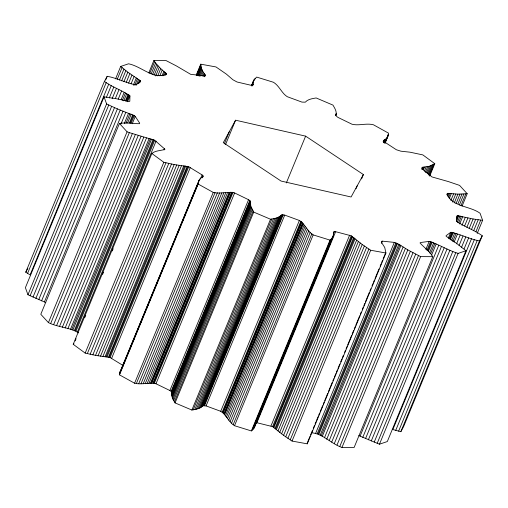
<?xml version="1.0" encoding="UTF-8"?>
<svg xmlns="http://www.w3.org/2000/svg" width="508" height="508" viewBox="0 0 508 508"><rect width="100%" height="100%" fill="white"/><g stroke="black" fill="none" stroke-linecap="round" stroke-linejoin="round"><path stroke-width="0.76" d="M115.557 78.873L120.682 66.44L127.819 72.174L140.5 80.88L140.589 81.509L135.947 84.893C126.219 83.134 117.081 78.048 107.201 76.302L104.4 81.413C112.287 87.262 122.155 90.189 129.927 95.904L129.813 101.206L129.203 101.53L116.154 98.685L104.051 96.85L25.4 287.668L27.953 294.748L45.777 302.546M255.734 422.434L272.574 426.625L283.591 435.337L292.049 441.065L307.283 443.84L385.934 253.022L370.694 250.247L362.236 244.519L351.225 235.814L335.629 231.692L334.378 231.616L333.4 232.353C334.429 235.356 332.378 238.404 330.016 240.119L313.163 234.899C307.257 231.28 305.029 223.945 299.364 220.472L284.721 215.094L281.356 215.011L202.705 405.822C200.12 408.946 195.605 409.334 191.872 410.051L175.063 402.908C173.349 399.923 170.929 396.373 172.047 392.792L171.139 391.363L169.901 390.531L155.981 383.769C149.092 382.029 141.707 385.058 134.588 383.229L119.488 374.86L119.996 372.046L199.028 180.315L200.908 177.984L202.895 176.867L203.06 176.085L202.095 174.917L188.735 166.719L174.168 164.554L163.817 162.281L151.867 153.499L73.222 344.316L85.173 353.098L95.517 355.371L110.084 357.537L123.444 365.735M281.356 215.011C278.771 218.135 274.25 218.516 270.516 219.234L253.714 212.09L250.749 206.019L250.527 202.4M384.994 143.262L388.004 135.947L388.531 133.153L373.412 124.765C366.287 122.949 358.908 125.971 352.012 124.231L338.118 117.481L336.88 116.649L335.953 115.202C337.115 111.639 334.658 108.077 332.956 105.105L316.147 97.955C312.407 98.666 307.918 99.085 305.295 102.172L301.949 102.102L287.28 96.711C281.635 93.218 279.387 85.903 273.488 82.277L256.648 77.076L253.898 80.01L251.644 85.268M119.488 374.86L198.139 184.042L199.028 180.315M255.022 425.247L254.095 427.99L251.371 430.936L234.512 425.717C228.613 422.091 226.377 414.763 220.713 411.29L206.07 405.911L202.705 405.822M388.004 135.947L386.499 138.494L383.75 140.322L383.705 141.453L396.354 149.739L400.901 151.194L409.937 152.178L422.853 154.902L434.797 163.69L429.679 176.124M253.448 80.886L252.997 82.76L253.244 84.83L252.286 85.573L237.058 82.004L232.918 79.769L226.409 74.143L215.976 66.942L200.736 64.173L196.215 75.14M108.763 84.093L30.112 274.904L25.749 272.231L104.4 81.413M105.689 79.959L107.201 76.302M27.591 273.38L106.242 82.563M106.458 97.269L111.277 85.573M27.953 294.748L106.604 103.93L104.051 96.85M109.296 97.981L113.817 87.014M117.234 79.305L122.053 67.608M30.112 295.783L108.763 104.966L106.604 103.93M119.393 80.112L123.914 69.145M112.16 98.654L116.376 88.417M121.615 80.899L125.832 70.669M33.014 297.136L111.665 106.318L108.763 104.966M115.341 98.558L118.955 89.789M123.901 81.68L127.819 72.174M35.871 298.418L114.516 107.607L111.665 106.318M118.224 99.136L121.539 91.097M126.238 82.423L129.851 73.647M38.741 299.676L117.386 108.858L114.516 107.607M121.139 99.663L124.155 92.354M128.638 83.153L131.953 75.108M122.447 100.26L125.463 92.945M123.768 100.838L126.784 93.523M41.586 300.876L120.231 110.058L117.386 108.858M131.083 83.845L134.093 76.537M125.368 100.876L128.079 94.297M125.99 101.263L128.702 94.685M133.306 85.236L136.322 77.927M126.93 100.984L129.343 95.136M44.38 302.006L123.031 111.189L134.245 115.602L135.255 116.421L139.675 123.139L139.573 123.685C132.944 123.781 126.143 122.244 119.444 123.457L40.799 314.274L48.425 322.618C57.975 327.393 69.628 327.222 78.569 332.899M127.521 101.752L129.927 95.904M134.753 85.198L137.465 78.613M136.233 85.134L138.646 79.286M120.999 123.971L125.825 112.274M138.093 83.712L139.598 80.054M138.868 83.376L140.075 80.448M139.897 82.347L140.5 80.88M124.333 123.495L128.556 113.259M125.99 123.222L129.908 113.722M127.635 122.923L131.248 114.154M148.761 72.936L153.88 60.503L166.04 60.573L176.301 65.881L190.741 74.365L205.13 75.851L205.13 74.708L203.2 72.149L201.473 68.491L200.736 64.173M149.803 73.26L154.623 61.563L153.88 60.503M129.407 122.86L132.721 114.821M130.137 123.209L133.452 115.164M48.425 322.618L127.076 131.801L119.444 123.457M151.143 73.933L155.664 62.967L154.623 61.563M131.229 122.911L134.245 115.602M132.245 123.736L135.255 116.421M152.571 74.606L156.788 64.37L155.664 62.967M50.705 323.437L129.35 132.62L154.699 140.252L164.979 149.257C160.966 150.901 155.55 150.292 151.867 153.499M154.102 75.298L158.02 65.792L156.788 64.37M155.702 75.965L159.322 67.189L158.02 65.792M53.696 324.472L132.34 133.655M157.715 75.914L160.731 68.599L159.322 67.189M56.648 325.469L135.299 134.652M159.817 75.857L162.223 70.009L160.731 68.599M162.039 75.787L163.843 71.399L162.223 70.009M59.525 326.396L138.176 135.579M163.22 75.755L164.725 72.098L163.843 71.399M164.732 74.987L165.64 72.79L164.725 72.098M165.589 74.974L166.192 73.508L165.64 72.79M62.357 327.254L141.002 136.442M65.132 328.06L143.777 137.243M67.831 328.784L146.482 137.966M70.441 329.419L149.085 138.601M71.692 329.698L150.343 138.881M72.911 329.94L151.562 139.122M74.409 330.441L153.06 139.63M75.203 330.727L153.854 139.91M76.048 331.07L154.699 140.252M77.432 331.902L156.077 141.084M75.19 340.887L76.092 338.696M84.83 317.494L85.738 315.297M102.61 274.358L103.518 272.167M112.255 250.965L113.157 248.768M163.995 150L164.598 148.539M196.545 75.248L200.762 65.011M196.971 75.654L200.889 66.148M197.796 75.349L201.111 67.31M198.457 75.8L201.473 68.491M85.173 353.098L163.817 162.281M199.219 76.27L201.936 69.691M200.393 76.029L202.501 70.91M201.695 75.806L203.2 72.149M87.325 353.625L165.97 162.808M202.851 76.34L204.057 73.412M203.664 76.251L204.565 74.06M204.527 76.168L205.13 74.708M90.132 354.26L168.783 163.443M204.635 76.759L205.238 75.298M92.856 354.838L171.501 164.02M95.517 355.371L174.168 164.554M98.063 355.81L176.708 164.998M100.521 356.197L179.165 165.379M102.876 356.508L181.521 165.691M105.08 356.718L183.731 165.906M106.108 356.781L184.76 165.964M107.099 356.806L185.744 165.995M108.509 357.111L187.16 166.294M109.245 357.289L187.896 166.472M110.084 357.537L188.735 166.719M111.665 358.273L190.309 167.456M119.717 373.018L199.523 179.464M119.532 374.04L198.184 183.223M122.403 367.303L123.311 365.112M123.914 363.652L124.816 361.455M129.635 349.758L131.445 345.37M132.048 343.91L132.95 341.719M133.553 340.252L134.461 338.061M140.183 324.174L141.091 321.977M141.694 320.516L142.596 318.319M146.812 308.089L148.018 305.162M149.828 300.774L150.73 298.583M151.333 297.123L152.235 294.926M157.061 283.229L157.664 281.769M159.468 277.381L160.376 275.19M160.979 273.723L161.881 271.532M164.592 264.954L165.494 262.757M167.608 257.639L168.51 255.448M169.113 253.987L170.015 251.79M172.726 245.212L173.634 243.021M174.841 240.094L175.438 238.633M177.248 234.245L178.156 232.054M178.752 230.588L179.661 228.397M182.372 221.818L183.274 219.621M184.48 216.7L185.083 215.24M186.893 210.852L187.795 208.655M188.398 207.194L189.3 205.003M190.506 202.076L191.408 199.885M192.011 198.425L192.919 196.228M195.028 191.11L195.929 188.919M196.532 187.458L197.441 185.261M199.549 180.143L200.152 178.683M200.59 178.575L202.095 174.917M202.362 177.203L202.965 175.743M202.425 177.825L203.06 176.085M224.314 143.853L229.432 131.426M225.635 144.329L235.579 120.199L305.619 136.144L363.372 174.542L361.569 178.924M251.485 85.858L253.898 80.01M251.758 85.75L254.171 79.902M252.095 85.947L252.997 83.757M254.559 79.845L255.162 78.384M252.482 85.744L253.079 84.284M134.588 383.229L213.239 192.411C220.358 194.24 227.743 191.211 234.632 192.951L248.552 199.714L249.784 200.546L250.698 201.974L171.875 393.211M136.423 383.394L215.068 192.576M138.767 383.572L217.411 192.754M141.021 383.692L219.672 192.875M143.167 383.756L221.812 192.938M145.18 383.75L223.825 192.932M147.085 383.673L225.73 192.862M148.857 383.527L227.501 192.716M150.444 383.299L229.095 192.481M151.187 383.153L229.838 192.335M151.835 382.962L230.48 192.145M153.003 383.032L231.648 192.214M153.607 383.083L232.258 192.265M154.369 383.203L233.02 192.386M155.981 383.769L234.632 192.951M169.901 390.531L248.552 199.714M171.139 391.363L249.784 200.546M171.507 391.782L250.158 200.965M171.698 392.125L250.342 201.308M171.774 393.668L250.419 202.851M171.723 394.653L250.368 203.835M171.831 395.707L250.482 204.895M172.104 396.837L250.749 206.019M172.491 398.018L251.143 207.201M173.018 399.25L251.67 208.439M173.666 400.539L252.311 209.721M174.422 401.872L253.073 211.061M175.063 402.908L253.714 212.09M191.872 410.051L270.516 219.234M286.334 182.937L305.619 136.144M193.186 409.854L271.831 219.037M194.843 409.543L273.495 218.732M196.386 409.188L275.038 218.37M197.815 408.781L276.466 217.964M199.104 408.318L277.749 217.5M200.273 407.803L278.924 216.986M201.282 407.219L279.933 216.402M202.121 406.571L280.772 215.754M202.438 406.21L281.083 215.392M203.518 405.651L282.162 214.84M203.956 405.581L282.607 214.763M204.559 405.575L283.21 214.757M206.07 405.911L284.721 215.094M335.401 115.545L336.302 113.354M335.648 115.799L336.252 114.338M220.713 411.29L299.364 220.472M222.218 412.051L300.869 221.234M222.809 412.502L301.454 221.685M223.247 412.902L301.898 222.085M224.034 413.664L302.685 222.847M224.276 414.23L302.92 223.412M224.58 414.82L303.225 224.003M225.387 416.071L304.038 225.254M226.339 417.373L304.984 226.555M227.457 418.732L306.108 227.914M228.727 420.135L307.378 229.324M230.124 421.577L308.769 230.759M231.61 423.05L310.261 232.232M233.223 424.555L311.874 233.737M234.512 425.717L313.163 234.899M251.371 430.936L330.016 240.119M252.044 430.384L330.689 239.566M333.388 233.216L333.991 231.756M333.477 233.813L334.378 231.616M252.857 429.628L331.508 238.811M253.53 428.822L332.175 238.004M255.327 424.517L260.147 412.82M260.75 411.359L269.786 389.426M270.389 387.966L273.406 380.651M274.009 379.19L291.186 337.515M291.789 336.055L297.212 322.897M297.815 321.437L300.825 314.122M301.428 312.661L308.959 294.386M309.562 292.919L318.605 270.986M319.208 269.526L324.631 256.369M325.234 254.902L326.739 251.25M327.343 249.784L328.251 247.593M328.847 246.132L333.673 234.436M254.095 427.99L332.746 237.173M254.546 427.114L333.496 235.382M256.978 422.51L335.629 231.692M356.025 188.69L357.232 185.769M383.146 141.783L383.75 140.322M383.432 142.284L384.334 140.087M383.648 142.748L384.854 139.821M384.556 142.138L385.762 139.211M384.689 142.881L386.499 138.494M385.756 140.532L386.658 138.341M387.261 136.881L388.163 134.684M385.013 142.837L387.121 137.719M384.988 143.034L388.303 134.988M270.961 426.002L349.612 235.185M272.574 426.625L351.225 235.814M273.342 427.057L351.993 236.245M273.933 427.45L352.577 236.633M275.082 428.231L353.727 237.42M275.723 428.898L354.368 238.081M276.441 429.577L355.086 238.766M278.003 430.968L356.648 240.151M279.724 432.391L358.369 241.573M281.591 433.851L360.242 243.034M283.591 435.337L362.236 244.519M285.699 436.836L364.344 246.018M287.909 438.353L366.554 247.536M290.22 439.89L368.871 249.079M292.049 441.065L370.694 250.247M381.508 243.345L382.41 241.154L394.329 242.392L398.869 244.272L407.816 249.885L420.63 256.616L432.765 256.68L354.114 447.497L341.979 447.434C331.318 443.929 323.291 433.927 311.956 432.822M307.556 442.265L309.969 436.416M310.572 434.956L312.376 430.568M313.284 428.377L314.49 425.45M315.093 423.99L315.995 421.799M316.598 420.332L318.103 416.681M318.707 415.214L319.608 413.023M320.211 411.563L322.624 405.714M323.228 404.247L324.129 402.057M324.733 400.596L327.749 393.281M328.352 391.82L332.264 382.314M332.867 380.854L333.775 378.663M334.378 377.196L335.883 373.545M336.486 372.078L337.388 369.887M337.991 368.427L339.801 364.039M340.703 361.848L341.909 358.921M342.513 357.461L343.414 355.263M344.621 352.342L345.523 350.145M346.126 348.685L347.034 346.494M347.637 345.034L351.555 335.528M352.152 334.067L353.663 330.41M354.267 328.949L355.168 326.752M355.771 325.291L359.689 315.786M360.293 314.325L361.194 312.134M362.401 309.207L363.303 307.016M363.906 305.549L364.814 303.359M365.411 301.898L369.329 292.392M369.932 290.932L370.84 288.734M372.04 285.814L372.948 283.616M373.551 282.156L374.453 279.965M375.056 278.498L378.974 268.999M380.181 266.071L381.083 263.881M381.686 262.414L382.587 260.223M383.191 258.762L385.604 252.914M421.805 169.418L422.713 167.221L429.152 166.306L434.797 163.69M422.732 169.399L423.64 167.208M423.297 170.072L424.504 167.145M315.684 433.203L394.329 242.392M424.351 171.336L426.161 166.954M317.259 433.629L395.903 242.818M425.31 172.523L427.717 166.668M318.11 434.01L396.761 243.192M426.441 172.885L429.152 166.306M318.834 434.372L397.478 243.554M427.495 173.184L430.505 165.875M320.218 435.089L398.869 244.272M428.136 174.149L431.756 165.373M321.208 435.794L399.86 244.977M428.708 175.044L432.924 164.808M429.514 175.165L434.035 164.198M322.237 436.48L400.888 245.669M324.428 437.883L403.073 247.066M326.727 439.293L405.378 248.476M329.165 440.703L407.816 249.885M331.692 442.119L410.343 251.301M334.334 443.535L412.979 252.717M337.058 444.957L415.703 254.14M339.839 446.373L418.484 255.556M341.979 447.434L420.63 256.616M446.907 194.837L447.51 193.377L447.993 193.332L457.879 194.139L467.201 193.726L462.077 206.153M447.389 194.793L447.993 193.332M425.85 249.428L429.165 241.389C439.109 244.361 448.05 250.431 458.114 253.39L465.969 250.736L456.819 243.535L446.151 236.296L446.088 235.68L450.717 232.302C460.451 234.042 469.582 239.154 479.469 240.894L482.27 235.776C474.377 229.94 464.515 227 456.736 221.291L456.863 215.983L457.448 215.646L473.094 218.98L482.6 220.326L477.177 233.489M447.796 196.202L448.996 193.275M448.672 197.129L450.183 193.472M426.93 250.355L430.549 241.586M427.787 250.628L431.406 241.852M449.218 198.755L451.326 193.637M428.269 251.657L432.187 242.151M450.856 200.463L453.574 193.885M429.476 252.984L433.699 242.748M430.676 253.632L434.892 243.395M452.438 202.089L455.752 194.043M431.622 255.01L436.143 244.043M454.266 202.908L457.879 194.139M465.969 250.736L387.318 441.547L379.463 444.208L360.096 436.137L438.747 245.326M456.038 203.676L459.956 194.17M458.045 203.632L461.963 194.126M362.775 437.382L441.42 246.564M459.384 204.997L463.906 194.031M461.004 205.581L465.823 193.885M365.538 438.62L444.189 247.802M456.54 217.843L457.448 215.646M448.31 238.15L450.717 232.302M456.584 219.323L458.095 215.671M449.047 238.804L451.758 232.226M456.324 221.602L458.737 215.754M449.828 238.957L452.539 232.378M457.327 222.517L460.038 215.938M450.279 239.884L453.295 232.575M368.376 439.833L447.021 249.015M458.635 222.91L461.347 216.325M451.752 240.29L454.762 232.981M459.657 224.003L462.674 216.687M452.78 241.573L456.095 233.528M371.253 441.02L449.904 250.209M454.127 242.106L457.441 234.067M461.975 225.4L465.29 217.361M374.193 442.201L452.844 251.39M456.565 243.859L460.185 235.083M464.598 226.003L467.912 217.957M377.177 443.351L455.828 252.533M459.061 245.567L462.978 236.061M466.903 227.273L470.516 218.497M379.463 444.208L458.114 253.39M469.176 228.486L473.094 218.98M461.575 247.225L465.798 236.988M471.424 229.641L475.647 219.405M464.115 248.85L468.636 237.884M473.672 230.746L478.193 219.78M471.5 238.735L392.849 429.552L400.818 431.711L403.619 426.593L482.27 235.776M475.888 231.807L480.714 220.11M395.732 430.365L474.383 239.547M398.634 431.146L477.279 240.328M400.818 431.711L479.469 240.894M119.996 372.046L120.872 370.281M25.749 272.231L27.851 268.395M235.579 120.199L223.291 142.653L281.051 181.051L351.091 196.996L363.372 174.542M73.222 344.316L73.984 343.814M422.713 167.221L421.672 167.926L422.072 168.656L431.952 176.924L448.469 181.604L459.594 185.395L467.201 193.726M120.682 66.44L128.556 63.798C141.503 66.396 152.311 79.178 166.192 74.663L166.624 74.244L166.192 73.508M447.51 193.377L446.996 194.056C452.609 207.143 469.665 205.727 480.066 213.258L482.6 220.326M382.41 241.154L381.514 241.325L381.546 242.481L384.74 247.498L385.934 253.022M429.165 241.389L420.478 242.532L420.046 242.945C424.059 247.58 429.577 251.181 432.765 256.68M127.076 131.801L129.35 132.62M120.231 110.058L123.031 111.189M358.794 435.502L360.096 436.137M198.139 184.042L213.239 192.411M307.257 442.995L307.283 443.84"/></g></svg>
